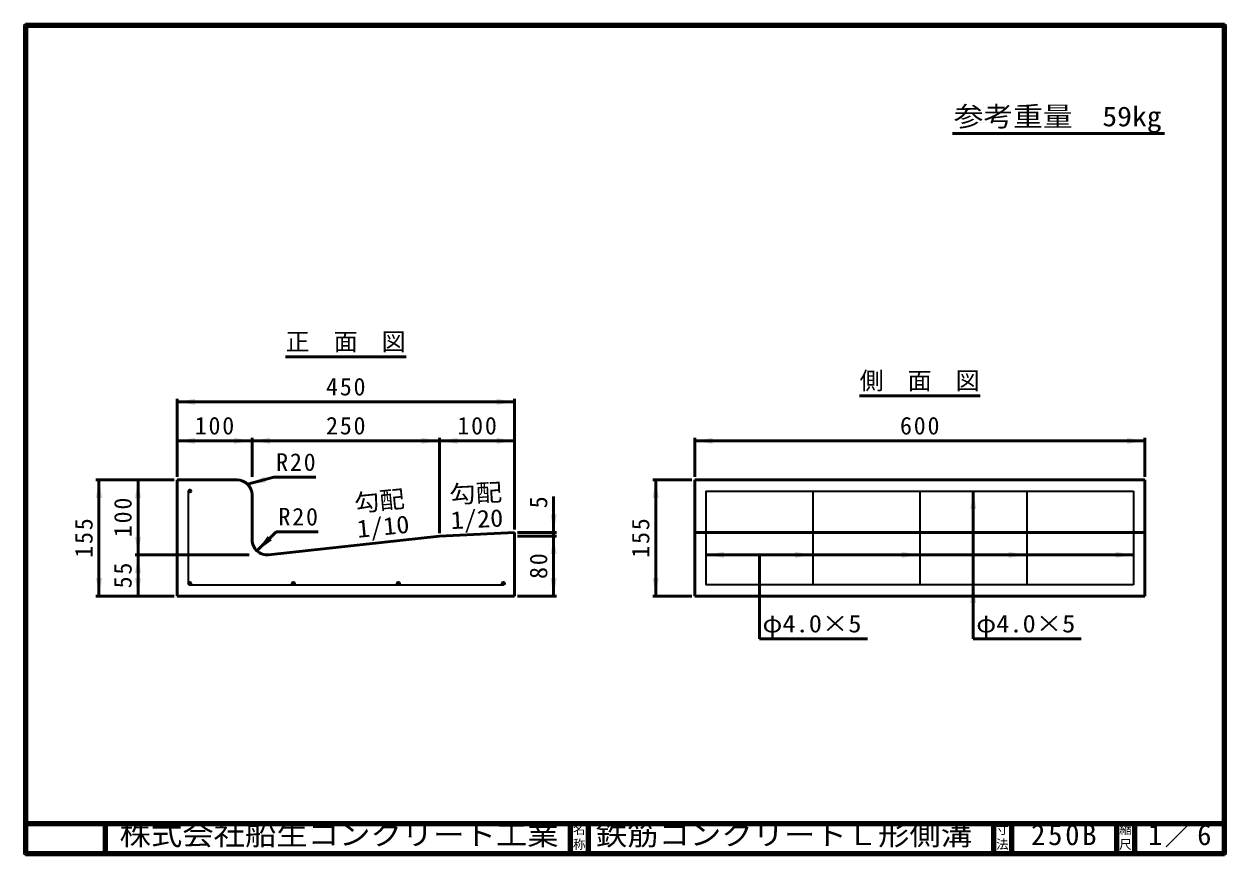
# Model space of a CAD drawing. Units: millimetres, scale not verified, with parts at other scales. Extents: x 100 to 4105, y 100 to 2870.
import ezdxf
from ezdxf.enums import TextEntityAlignment as Align

# ---------------------------------------------------------------- set-up
doc = ezdxf.new("R2010")
doc.units = ezdxf.units.MM
doc.header["$LTSCALE"] = 5
doc.layers.add('V-nasSTD', color=7, linetype='Continuous', lineweight=50)
doc.styles.add('ＭＳ ゴシック', font='')
doc.styles.get('ＭＳ ゴシック').set_extended_font_data('MS Gothic')

msp = doc.modelspace()

# ---------------------------------------------------------------- hatches: boundary and pattern name
at = {"layer": 'V-nasSTD'}
for points in [[(669.752, 1620.5), (609.752, 1610.5), (669.752, 1600.5)], [(1674.752, 1600.5), (1734.752, 1610.5), (1674.752, 1620.5)], [(669.752, 1490.5), (609.752, 1480.5), (669.752, 1470.5)], [(799.752, 1470.5), (859.752, 1480.5), (799.752, 1490.5)], [(919.752, 1490.5), (859.752, 1480.5), (919.752, 1470.5)], [(1424.752, 1470.5), (1484.752, 1480.5), (1424.752, 1490.5)], [(1544.752, 1490.5), (1484.752, 1480.5), (1544.752, 1470.5)], [(1674.752, 1470.5), (1734.752, 1480.5), (1674.752, 1490.5)], [(2394.752, 1490.5), (2334.752, 1480.5), (2394.752, 1470.5)], [(3774.752, 1470.5), (3834.752, 1480.5), (3774.752, 1490.5)], [(359.752, 1290.5), (349.752, 1350.5), (339.752, 1290.5)], [(489.752, 1290.5), (479.752, 1350.5), (469.752, 1290.5)], [(900.475, 1361.043), (845.107, 1335.855), (905.651, 1341.725)], [(2214.752, 1290.5), (2204.752, 1350.5), (2194.752, 1290.5)], [(657.252, 1313, 1), (647.252, 1313, 1)], [(3272.877, 1253), (3262.877, 1313), (3252.877, 1253)], [(1854.752, 1235.5), (1864.752, 1175.5), (1874.752, 1235.5)], [(911.557, 1162.924), (876.202, 1113.427), (925.699, 1148.782)], [(1874.752, 1103), (1864.752, 1163), (1854.752, 1103)], [(469.752, 1160.5), (479.752, 1100.5), (489.752, 1160.5)], [(489.752, 1040.5), (479.752, 1100.5), (469.752, 1040.5)], [(2432.252, 1110.5), (2372.252, 1100.5), (2432.252, 1090.5)], [(2668.502, 1090.5), (2728.502, 1100.5), (2668.502, 1110.5)], [(3024.752, 1090.5), (3084.752, 1100.5), (3024.752, 1110.5)], [(3381.002, 1090.5), (3441.002, 1100.5), (3381.002, 1110.5)], [(3737.252, 1090.5), (3797.252, 1100.5), (3737.252, 1110.5)], [(339.752, 1023), (349.752, 963), (359.752, 1023)], [(469.752, 1023), (479.752, 963), (489.752, 1023)], [(657.252, 1005.5, 1), (647.252, 1005.5, 1)], [(1002.252, 1005.5, 1), (992.252, 1005.5, 1)], [(1352.252, 1005.5, 1), (1342.252, 1005.5, 1)], [(1702.252, 1005.5, 1), (1692.252, 1005.5, 1)], [(1854.752, 1023), (1864.752, 963), (1874.752, 1023)], [(2194.752, 1023), (2204.752, 963), (2214.752, 1023)], [(3272.877, 940.5), (3262.877, 1000.5), (3252.877, 940.5)]]:
    msp.add_hatch(color=256, dxfattribs=at).paths.add_polyline_path(points)

# ---------------------------------------------------------------- linework, layer by layer
at = {"layer": 'V-nasSTD', "lineweight": 100}
for p, q in [((105, 2865), (105, 105)), ((4100, 2865), (105, 2865)), ((4100, 105), (4100, 2865)), ((105, 205), (4100, 205)), ((370, 205), (370, 105)), ((1920, 205), (1920, 105)), ((1980, 205), (1980, 105)), ((3330, 205), (3330, 105)), ((3390, 205), (3390, 105)), ((3740, 205), (3740, 105)), ((3800, 205), (3800, 105)), ((105, 105), (4100, 105))]:
    msp.add_line(p, q, dxfattribs=at)
at = {"layer": 'V-nasSTD'}
for p, q in [((3194, 2505), (3900, 2505)), ((971.248, 1760.5), (1373.256, 1760.5)), ((609.752, 1620.5), (609.752, 1360.5)), ((1734.752, 1610.5), (609.752, 1610.5)), ((1734.752, 1620.5), (1734.752, 1185.5)), ((2883.748, 1630.5), (3285.756, 1630.5)), ((859.752, 1490.5), (859.752, 1360.5)), ((1484.752, 1490.5), (1484.752, 1173)), ((2334.752, 1490.5), (2334.752, 1360.5)), ((3834.752, 1490.5), (3834.752, 1360.5)), ((859.752, 1480.5), (609.752, 1480.5)), ((1484.752, 1480.5), (859.752, 1480.5)), ((1734.752, 1480.5), (1484.752, 1480.5)), ((3834.752, 1480.5), (2334.752, 1480.5)), ((599.752, 1350.5), (339.752, 1350.5)), ((349.752, 1350.5), (349.752, 963)), ((479.752, 1350.5), (479.752, 1100.5)), ((609.752, 1350.5), (609.752, 963)), ((609.752, 1350.5), (809.752, 1350.5)), ((845.107, 1335.855), (932.041, 1359.149)), ((1072.041, 1359.149), (932.041, 1359.149)), ((2324.752, 1350.5), (2194.752, 1350.5)), ((2204.752, 1350.5), (2204.752, 963)), ((2334.752, 1350.5), (2334.752, 963)), ((2334.752, 1350.5), (3834.752, 1350.5)), ((3834.752, 1350.5), (3834.752, 963)), ((859.752, 1150.5), (859.752, 1300.5)), ((1864.752, 1295.5), (1864.752, 1175.5)), ((3262.877, 1313), (3262.877, 820.5)), ((876.202, 1113.427), (939.841, 1177.066)), ((914.727, 1100.748), (1484.752, 1163)), ((1079.841, 1177.066), (939.841, 1177.066)), ((1734.752, 1175.5), (1484.752, 1163)), ((1734.752, 963), (1734.752, 1175.5)), ((1874.752, 1175.5), (1744.752, 1175.5)), ((1874.752, 1163), (1744.752, 1163)), ((1864.752, 1175.5), (1864.752, 1163)), ((1864.752, 1163), (1864.752, 963)), ((2334.752, 1175.5), (3834.752, 1175.5)), ((849.752, 1100.5), (469.752, 1100.5)), ((479.752, 1100.5), (479.752, 963)), ((3797.252, 1100.5), (2372.252, 1100.5)), ((2550.377, 820.5), (2550.377, 1100.5)), ((599.752, 963), (339.752, 963)), ((609.752, 963), (1734.752, 963)), ((1874.752, 963), (1744.752, 963)), ((2324.752, 963), (2194.752, 963)), ((2334.752, 963), (3834.752, 963)), ((2550.377, 820.5), (2910.377, 820.5)), ((3262.877, 820.5), (3622.877, 820.5))]:
    msp.add_line(p, q, dxfattribs=at)
at = {"layer": 'V-nasSTD', "lineweight": 35}
for p, q in [((647.252, 1313), (647.252, 1005.5)), ((2372.252, 1313), (3797.252, 1313)), ((2372.252, 1313), (2372.252, 1000.5)), ((2728.502, 1313), (2728.502, 1000.5)), ((3084.752, 1313), (3084.752, 1000.5)), ((3441.002, 1313), (3441.002, 1000.5)), ((3797.252, 1313), (3797.252, 1000.5)), ((652.252, 1000.5), (1697.252, 1000.5)), ((3797.252, 1000.5), (2372.252, 1000.5))]:
    msp.add_line(p, q, dxfattribs=at)
at = {"layer": 'V-nasSTD', "lineweight": 13}
msp.add_lwpolyline([(100, 100), (100, 2870), (4105, 2870), (4105, 100)], close=True, dxfattribs=at)
at = {"layer": 'V-nasSTD', "lineweight": 35}
for centre in [(652.252, 1313), (652.252, 1005.5), (997.252, 1005.5), (1347.252, 1005.5), (1697.252, 1005.5)]:
    msp.add_circle(centre, 5, dxfattribs=at)
at = {"layer": 'V-nasSTD'}
for centre, start, end in [((809.752, 1300.5), 0, 90), ((909.752, 1150.5), 180, 275.71059)]:
    msp.add_arc(centre, 50, start, end, dxfattribs=at)
at = {"layer": 'V-nasSTD', "lineweight": 35}
msp.add_arc((652.252, 1005.5), 5, 180, 270, dxfattribs=at)

# ---------------------------------------------------------------- texts
at = {"layer": 'V-nasSTD', "style": 'ＭＳ ゴシック', "width": 1.1}
for s, height, p in [('参考重量\u300059kg', 65.98, (3198, 2595)), ('φ4.0×5', 58.65, (2560.377, 900.5)), ('φ4.0×5', 58.65, (3272.877, 900.5)), ('株式会社船生コンクリート工業', 69.65, (418.25, 202.55)), ('鉄筋コンクリートＬ形側溝', 69.65, (2005.25, 202.47))]:
    msp.add_text(s, height=height, dxfattribs=at).set_placement(p, align=Align.TOP_LEFT)
at = {"layer": 'V-nasSTD', "style": 'ＭＳ ゴシック'}
for s, height, p in [('正\u3000面\u3000図', 58.65, (971.748, 1840.5)), ('側\u3000面\u3000図', 58.65, (2884.248, 1710.5)), ('名', 30.79, (1928.982, 200.999)), ('寸', 30.79, (3338.982, 200.999)), ('縮', 30.79, (3748.982, 200.999)), ('称', 30.79, (1928.976, 151.01)), ('法', 30.79, (3338.976, 151.01)), ('尺', 30.79, (3748.976, 151.01))]:
    msp.add_text(s, height=height, dxfattribs=at).set_placement(p, align=Align.TOP_LEFT)
for s, rotation, width, p in [('勾配', 5.711, 1.05, (1197.439, 1301.347)), ('勾配', 2.862, 1.1, (1515.557, 1330.997)), ('1/20', 2.862, 1.1, (1519.864, 1244.855)), ('1/10', 5.711, 1.1, (1206.022, 1215.525))]:
    msp.add_text(s, height=58.65, rotation=rotation, dxfattribs=dict(at, width=width)).set_placement(p, align=Align.TOP_LEFT)
msp.add_text('5', height=58.65, rotation=90, dxfattribs=at).set_placement((1784.752, 1255.5), align=Align.TOP_LEFT)
at = {"layer": 'V-nasSTD', "attachment_point": 1, "style": 'ＭＳ ゴシック'}
for s, insert, char_height in [('\\T1.15;450', (1106.252, 1690.5), 58.65), ('\\T1.15;100', (668.752, 1560.5), 58.65), ('\\T1.15;250', (1106.252, 1560.5), 58.65), ('\\T1.15;100', (1543.752, 1560.5), 58.65), ('\\T1.15;600', (3018.752, 1560.5), 58.65), ('\\T1.15;R20', (940.041, 1439.149), 58.65), ('\\T1.15;R20', (947.841, 1257.066), 58.65), ('\\T1.2;250B', (3455.75, 202.508), 69.65), ('\\T1.15;1／6', (3845.521, 202.582), 69.65)]:
    msp.add_mtext(s, dxfattribs=dict(at, insert=insert, char_height=char_height))
at = {"layer": 'V-nasSTD', "char_height": 58.65, "attachment_point": 1, "rotation": 90, "style": 'ＭＳ ゴシック'}
for s, insert in [('\\T1.15;100', (399.752, 1159.5)), ('\\T1.15;155', (269.752, 1090.75)), ('\\T1.15;155', (2124.752, 1090.75)), ('\\T1.15;80', (1784.752, 1020)), ('\\T1.15;55', (399.752, 988.75))]:
    msp.add_mtext(s, dxfattribs=dict(at, insert=insert))

doc.saveas('drawing.dxf')
